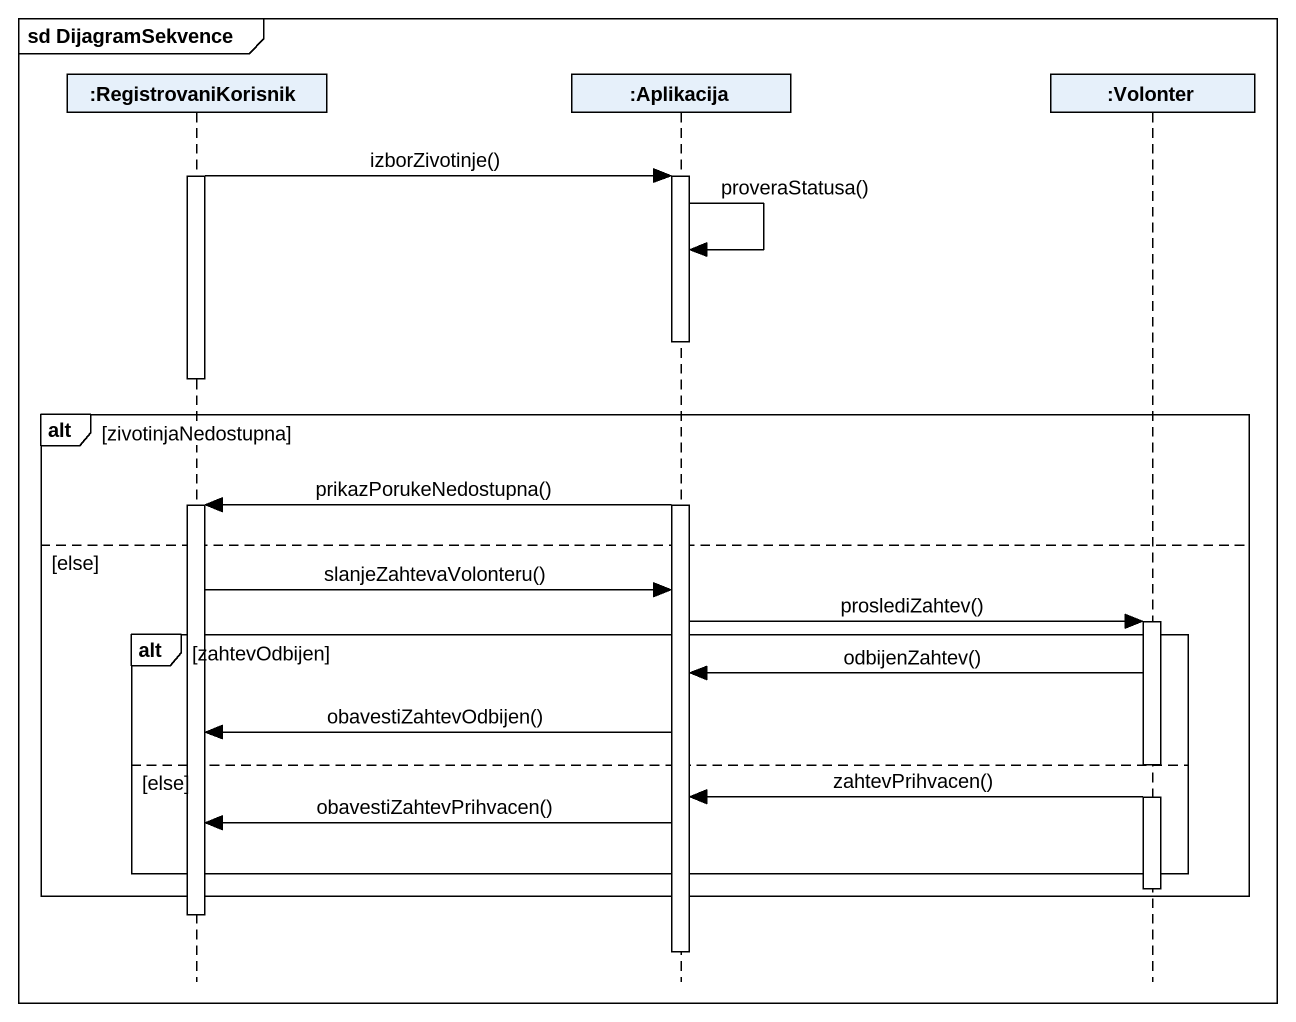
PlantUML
@startuml
mainframe sd DijagramSekvence
hide footbox
participant ":RegistrovaniKorisnik" as RegistrovaniKorisnik
participant ":Aplikacija" as Aplikacija
participant ":Volonter" as Volonter

activate RegistrovaniKorisnik
RegistrovaniKorisnik -> Aplikacija : izborZivotinje()
activate Aplikacija
Aplikacija -> Aplikacija : proveraStatusa()
deactivate RegistrovaniKorisnik
alt zivotinjaNedostupna
  Aplikacija -> RegistrovaniKorisnik : prikazPorukeNedostupna()
  activate RegistrovaniKorisnik
else else
  RegistrovaniKorisnik -> Aplikacija : slanjeZahtevaVolonteru()
  Aplikacija -> Volonter : proslediZahtev()
  activate Volonter
  alt zahtevOdbijen
    Volonter -> Aplikacija : odbijenZahtev()
    Aplikacija -> RegistrovaniKorisnik : obavestiZahtevOdbijen()
  else else
    Volonter -> Aplikacija : zahtevPrihvacen()
    Aplikacija -> RegistrovaniKorisnik : obavestiZahtevPrihvacen()
  end
  deactivate Volonter
end
deactivate RegistrovaniKorisnik
deactivate Aplikacija
@enduml
